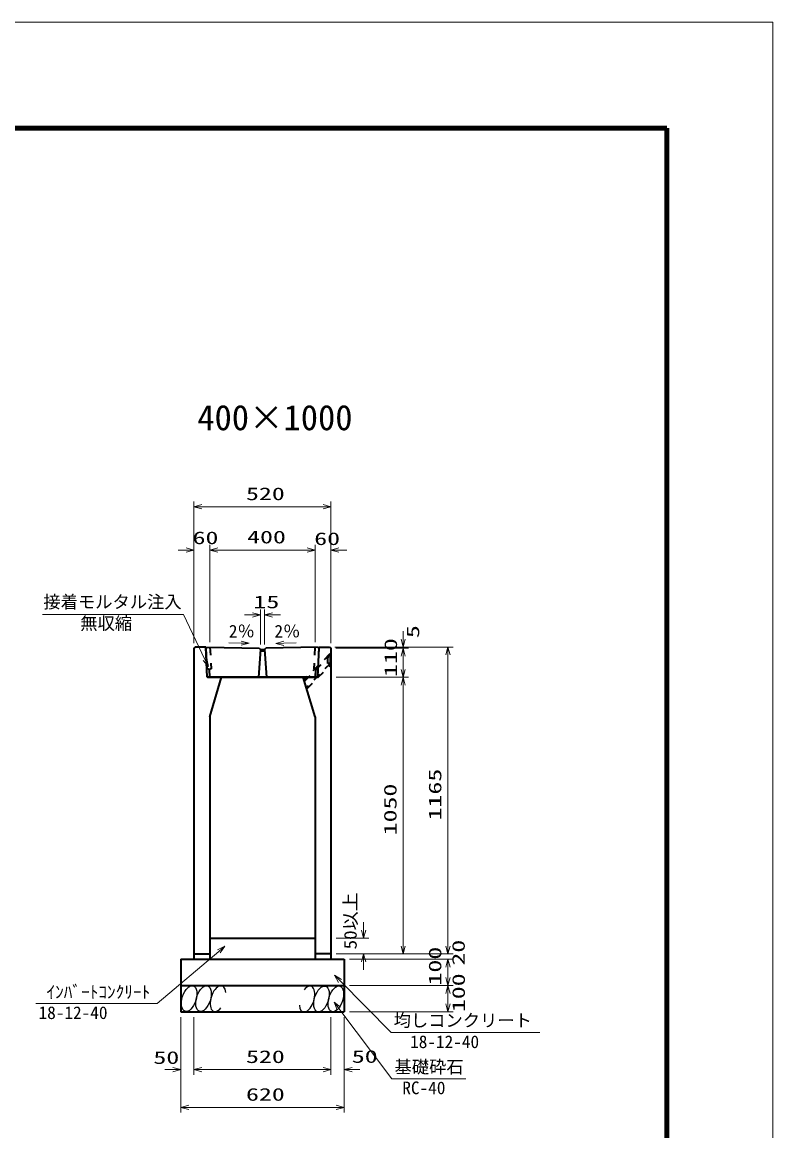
# Model space of a CAD drawing. Units: millimetres on the paper. Extents: x 0 to 841, y 0 to 594.
# Drawn here: x 698.6 to 841, y 383.6 to 594 of the extents above; entities that cross this region are included whole.
import ezdxf
from ezdxf.enums import TextEntityAlignment as Align

# ---------------------------------------------------------------- set-up
doc = ezdxf.new("R2010")
doc.units = ezdxf.units.MM
doc.linetypes.add('USER3', pattern=[3, 1.5, -1.5])
for name, color, linetype, lineweight in [('D-STR-DIM（寸法）', 7, 'Continuous', 13), ('D-STR-HTXT(均しCON-旗)', 7, 'Continuous', 13), ('D-STR-HTXT(基礎砕石-旗)', 7, 'Continuous', 13), ('D-STR-HTXT（旗上げ）', 7, 'Continuous', 13), ('D-STR-STRF(グリ)', 7, 'Continuous', 25), ('D-STR（構造物）', 1, 'Continuous', 35), ('D-TTL-LINE（区切線）', 7, 'Continuous', 18), ('D-TTL（外枠）', 2, 'Continuous', 140)]:
    doc.layers.add(name, color=color, linetype=linetype, lineweight=lineweight)
doc.layers.add('D-STR-TXT(文字)', color=7, linetype='Continuous')
doc.styles.add('ＭＳ ゴシック', font='')
doc.styles.get('ＭＳ ゴシック').set_extended_font_data('MS Gothic')

# ---------------------------------------------------------------- blocks, each defined once
blk = doc.blocks.new('_Open30')
at = {"color": 7, "linetype": 'Continuous', "lineweight": 13}
for p, q in [((-1, 0.2679), (0, 0)), ((0, 0), (-1, -0.2679)), ((0, 0), (-1, 0))]:
    blk.add_line(p, q, dxfattribs=at)

msp = doc.modelspace()

# ---------------------------------------------------------------- linework, layer by layer
at = {"layer": 'D-STR-DIM（寸法）'}
for p, q in [((731.152, 494.818), (731.152, 503.027)), ((757.152, 494.818), (757.152, 503.027)), ((732.652, 502.027), (755.652, 502.027)), ((731.152, 476.166), (731.152, 494.818)), ((734.152, 476.355), (734.152, 494.818)), ((734.152, 476.355), (734.152, 494.818)), ((754.152, 476.355), (754.152, 494.818)), ((754.152, 476.355), (754.152, 494.818)), ((757.152, 476.163), (757.152, 494.818)), ((729.652, 493.818), (728.152, 493.818)), ((735.652, 493.818), (737.152, 493.818)), ((735.652, 493.818), (752.652, 493.818)), ((752.652, 493.818), (751.152, 493.818)), ((758.652, 493.818), (760.152, 493.818)), ((743.758, 475.912), (743.758, 482.506)), ((744.549, 475.896), (744.549, 482.506)), ((742.258, 481.506), (740.758, 481.506)), ((746.049, 481.506), (747.549, 481.506)), ((770.857, 476.911), (770.857, 478.411)), ((737.766, 476.189), (740.127, 476.142)), ((750.566, 476.171), (748.204, 476.124)), ((757.902, 475.411), (771.857, 475.411)), ((757.902, 475.411), (780.355, 475.411)), ((758.098, 475.168), (771.857, 475.168)), ((758.15, 475.168), (771.857, 475.168)), ((770.857, 471.163), (770.857, 473.668)), ((770.857, 473.668), (770.857, 472.168)), ((779.355, 418.663), (779.355, 473.911)), ((758.152, 469.663), (771.857, 469.663)), ((758.152, 469.663), (771.857, 469.663)), ((770.857, 418.663), (770.857, 468.163)), ((763.341, 421.663), (763.341, 423.163)), ((758.152, 420.163), (764.341, 420.163)), ((779.355, 418.663), (779.355, 420.163)), ((758.152, 417.163), (780.355, 417.163)), ((758.152, 417.163), (771.857, 417.163)), ((758.152, 417.163), (780.355, 417.163)), ((758.152, 417.163), (764.341, 417.163)), ((760.652, 416.163), (780.355, 416.163)), ((760.652, 416.163), (780.355, 416.163)), ((763.341, 415.663), (763.341, 414.163)), ((779.355, 412.663), (779.355, 414.663)), ((779.355, 414.663), (779.355, 413.163)), ((760.652, 411.163), (780.355, 411.163)), ((760.652, 411.163), (780.355, 411.163)), ((779.355, 407.663), (779.355, 409.663)), ((760.652, 406.163), (780.355, 406.163)), ((728.652, 405.163), (728.652, 394.195)), ((728.652, 404.163), (728.652, 387.038)), ((731.152, 405.163), (731.152, 394.195)), ((731.152, 405.163), (731.152, 394.195)), ((757.152, 405.163), (757.152, 394.195)), ((757.152, 404.163), (757.152, 394.195)), ((759.652, 405.163), (759.652, 394.195)), ((759.652, 404.163), (759.652, 387.038)), ((727.152, 395.195), (725.652, 395.195)), ((732.652, 395.195), (755.652, 395.195)), ((732.652, 395.195), (734.152, 395.195)), ((755.652, 395.195), (754.152, 395.195)), ((761.152, 395.195), (762.652, 395.195)), ((730.152, 388.038), (758.152, 388.038))]:
    msp.add_line(p, q, dxfattribs=at)
at = {"layer": 'D-STR-HTXT(均しCON-旗)'}
for points in [[(701.159, 407.732), (724.194, 407.732), (735.851, 417.643)], [(796.8, 402.215), (768.592, 402.215), (758.869, 412.032)]]:
    msp.add_lwpolyline(points, dxfattribs=at)
at = {"layer": 'D-STR-HTXT(基礎砕石-旗)'}
msp.add_lwpolyline([(782.774, 393.466), (768.67, 393.466), (758.666, 406.792)], dxfattribs=at)
at = {"layer": 'D-STR-HTXT（旗上げ）'}
msp.add_lwpolyline([(702.428, 481.552), (729.149, 481.552), (733.243, 473.042)], dxfattribs=at)
at = {"layer": 'D-STR-STRF(グリ)'}
for centre, major_axis in [((730.247, 408.686), (0.79, 2.421)), ((732.968, 408.686), (0.79, 2.421)), ((755.356, 408.605), (-0.771, -2.427)), ((758.077, 408.627), (-0.771, -2.427))]:
    msp.add_ellipse(centre, major_axis=major_axis, ratio=0.5139, dxfattribs=at)
for centre, major_axis in [((735.708, 408.686), (0.79, 2.421)), ((752.616, 408.583), (-0.771, -2.427))]:
    msp.add_ellipse(centre, major_axis=major_axis, ratio=0.5139, start_param=5.3575563, end_param=10.3750652, dxfattribs=at)
at = {"layer": 'D-STR（構造物）'}
for p, q in [((731.402, 475.411), (731.152, 475.166)), ((731.152, 475.166), (731.152, 417.163)), ((733.402, 475.371), (731.402, 475.411)), ((733.652, 469.663), (733.402, 475.371)), ((733.444, 475.205), (733.602, 475.367)), ((733.645, 471.283), (733.444, 475.205)), ((733.602, 475.367), (743.527, 475.168)), ((743.757, 474.914), (743.402, 469.67)), ((743.527, 475.168), (743.757, 474.914)), ((743.757, 474.914), (744.546, 474.914)), ((743.757, 474.914), (743.824, 474.664)), ((743.824, 474.664), (744.479, 474.664)), ((744.546, 474.914), (744.479, 474.664)), ((744.546, 474.914), (744.777, 475.168)), ((744.546, 474.914), (744.902, 469.67)), ((754.702, 475.367), (744.777, 475.168)), ((754.652, 469.663), (754.902, 475.371)), ((754.858, 475.206), (754.665, 471.285)), ((754.702, 475.367), (754.858, 475.206)), ((754.902, 475.371), (756.902, 475.411)), ((756.902, 475.411), (757.152, 475.166)), ((757.152, 475.163), (757.152, 417.163)), ((734.096, 471.163), (733.645, 471.283)), ((754.652, 469.663), (733.652, 469.663)), ((733.702, 469.663), (754.602, 469.663)), ((734.177, 469.663), (734.1, 471.163)), ((734.152, 462.163), (736.402, 469.663)), ((754.152, 462.163), (751.902, 469.663)), ((754.203, 471.163), (754.127, 469.663)), ((754.208, 471.163), (754.665, 471.285)), ((734.152, 462.163), (734.152, 417.163)), ((754.152, 462.163), (754.152, 417.163)), ((734.152, 420.163), (754.152, 420.163)), ((731.152, 417.163), (734.152, 417.163)), ((731.152, 417.163), (731.152, 416.163)), ((734.152, 417.163), (734.152, 416.163)), ((757.152, 417.163), (754.152, 417.163)), ((754.152, 417.163), (754.152, 416.163)), ((757.152, 417.163), (757.152, 416.163)), ((728.652, 416.163), (759.652, 416.163)), ((728.652, 416.163), (728.652, 406.163)), ((759.652, 416.163), (759.652, 406.163)), ((728.652, 411.163), (759.652, 411.163)), ((728.652, 406.163), (759.652, 406.163))]:
    msp.add_line(p, q, dxfattribs=at)
at = {"layer": 'D-STR（構造物）', "linetype": 'USER3'}
for p, q in [((734.188, 475.355), (734.395, 471.285)), ((756.902, 474.068), (752.039, 469.205)), ((752.119, 468.936), (757.077, 473.894)), ((754.115, 475.355), (753.913, 471.285)), ((757.077, 473.894), (756.829, 474.141)), ((757.077, 471.963), (757.077, 473.894)), ((757.077, 472.308), (752.485, 467.717)), ((752.559, 467.471), (757.077, 471.988)), ((756.577, 472.308), (756.577, 473.394)), ((757.077, 472.308), (756.577, 472.308)), ((756.829, 471.716), (757.077, 471.963)), ((734.395, 471.285), (734.1, 471.163)), ((753.913, 471.285), (754.208, 471.163))]:
    msp.add_line(p, q, dxfattribs=at)
at = {"layer": 'D-TTL-LINE（区切線）'}
for p, q in [((841, 594), (0, 594)), ((841, 0), (841, 594))]:
    msp.add_line(p, q, dxfattribs=at)
at = {"layer": 'D-TTL（外枠）'}
for p, q in [((820.9, 573.9), (20.1, 573.9)), ((820.9, 20.1), (820.9, 573.9))]:
    msp.add_line(p, q, dxfattribs=at)

# ---------------------------------------------------------------- block references
at = {"layer": 'D-STR-DIM（寸法）', "xscale": 1.5, "yscale": 1.5}
for p, rotation in [((731.152, 502.027), 180), ((734.152, 493.818), 180), ((734.152, 493.818), 180), ((757.152, 493.818), 180), ((744.549, 481.506), 180), ((741.627, 476.112), 358.85424), ((746.704, 476.094), 181.14576), ((770.857, 475.411), 270), ((770.857, 475.168), 90), ((770.857, 475.168), 90), ((779.355, 475.411), 90), ((770.857, 469.663), 270), ((770.857, 469.663), 90), ((763.341, 420.163), 270), ((763.341, 417.163), 90), ((770.857, 417.163), 270), ((779.355, 417.163), 270), ((779.355, 417.163), 270), ((779.355, 416.163), 90), ((779.355, 416.163), 90), ((779.355, 411.163), 270), ((779.355, 411.163), 90), ((779.355, 406.163), 270), ((731.152, 395.195), 180), ((731.152, 395.195), 180), ((759.652, 395.195), 180), ((728.652, 388.038), 180)]:
    msp.add_blockref('_Open30', p, dxfattribs=dict(at, rotation=rotation))
for p in [(757.152, 502.027), (731.152, 493.818), (754.152, 493.818), (754.152, 493.818), (743.758, 481.506), (728.652, 395.195), (757.152, 395.195), (757.152, 395.195), (759.652, 388.038)]:
    msp.add_blockref('_Open30', p, dxfattribs=at)
at = {"layer": 'D-STR-HTXT(均しCON-旗)', "xscale": 1.5, "yscale": 1.5}
for p, rotation in [((736.993, 418.614), 40.37163), ((757.814, 413.098), 134.72505)]:
    msp.add_blockref('_Open30', p, dxfattribs=dict(at, rotation=rotation))
at = {"layer": 'D-STR-HTXT(基礎砕石-旗)', "xscale": 1.5, "yscale": 1.5, "rotation": 126.89552}
msp.add_blockref('_Open30', (757.765, 407.991), dxfattribs=at)
at = {"layer": 'D-STR-HTXT（旗上げ）', "xscale": 1.5, "yscale": 1.5, "rotation": 295.69073}
msp.add_blockref('_Open30', (733.893, 471.69), dxfattribs=at)

# ---------------------------------------------------------------- texts
at = {"layer": 'D-STR-DIM（寸法）', "style": 'ＭＳ ゴシック', "width": 1.5}
for s, p in [('520', (741.027, 502.564)), ('60', (730.888, 494.212)), ('400', (741.235, 494.356)), ('60', (753.972, 494.042)), ('15', (742.441, 482.043)), ('50', (723.454, 395.563)), ('520', (741.027, 395.733)), ('50', (761.104, 395.77)), ('620', (741.027, 388.576))]:
    msp.add_text(s, height=2.405, dxfattribs=at).set_placement(p, align=Align.BOTTOM_LEFT)
at = {"layer": 'D-STR-DIM（寸法）', "style": 'ＭＳ ゴシック'}
for rotation, p in [(0.01, (737.773, 476.488)), (359.99, (746.422, 476.484))]:
    msp.add_text('2％', height=2.405, rotation=rotation, dxfattribs=at).set_placement(p, align=Align.BOTTOM_LEFT)
for s, width, p in [('5', 1.5, (774.62, 477.097)), ('110', 1.5, (770.413, 469.72)), ('1165', 1.5, (778.817, 442.49)), ('1050', 1.5, (770.319, 439.663)), ('50以上', 1.1, (762.759, 418.026)), ('20', 1.5, (783.269, 414.944)), ('100', 1.5, (778.817, 411.163)), ('100', 1.5, (783.29, 406.107))]:
    msp.add_text(s, height=2.405, rotation=90, dxfattribs=dict(at, width=width)).set_placement(p, align=Align.BOTTOM_LEFT)
at = {"layer": 'D-STR-HTXT(均しCON-旗)', "style": 'ＭＳ ゴシック'}
for s, p in [('ｲﾝﾊﾞｰﾄｺﾝｸﾘｰﾄ', (703.169, 408.016)), ('18-12-40', (701.66, 404.082)), ('均しコンクリート', (769.04, 402.627)), ('18-12-40', (772.173, 398.565))]:
    msp.add_text(s, height=2.405, dxfattribs=at).set_placement(p, align=Align.BOTTOM_LEFT)
at = {"layer": 'D-STR-HTXT(基礎砕石-旗)', "style": 'ＭＳ ゴシック'}
for s, p in [('基礎砕石', (769.205, 393.802)), ('RC-40', (770.693, 389.816))]:
    msp.add_text(s, height=2.405, dxfattribs=at).set_placement(p, align=Align.BOTTOM_LEFT)
at = {"layer": 'D-STR-HTXT（旗上げ）', "style": 'ＭＳ ゴシック'}
for s, p in [('接着モルタル注入', (702.574, 482.055)), ('無収縮', (709.578, 477.978))]:
    msp.add_text(s, height=2.405, dxfattribs=at).set_placement(p, align=Align.BOTTOM_LEFT)
at = {"layer": 'D-STR-TXT(文字)', "style": 'ＭＳ ゴシック'}
msp.add_text('400×1000', height=4.811, dxfattribs=at).set_placement((731.786, 515.111), align=Align.BOTTOM_LEFT)

doc.saveas('drawing.dxf')
